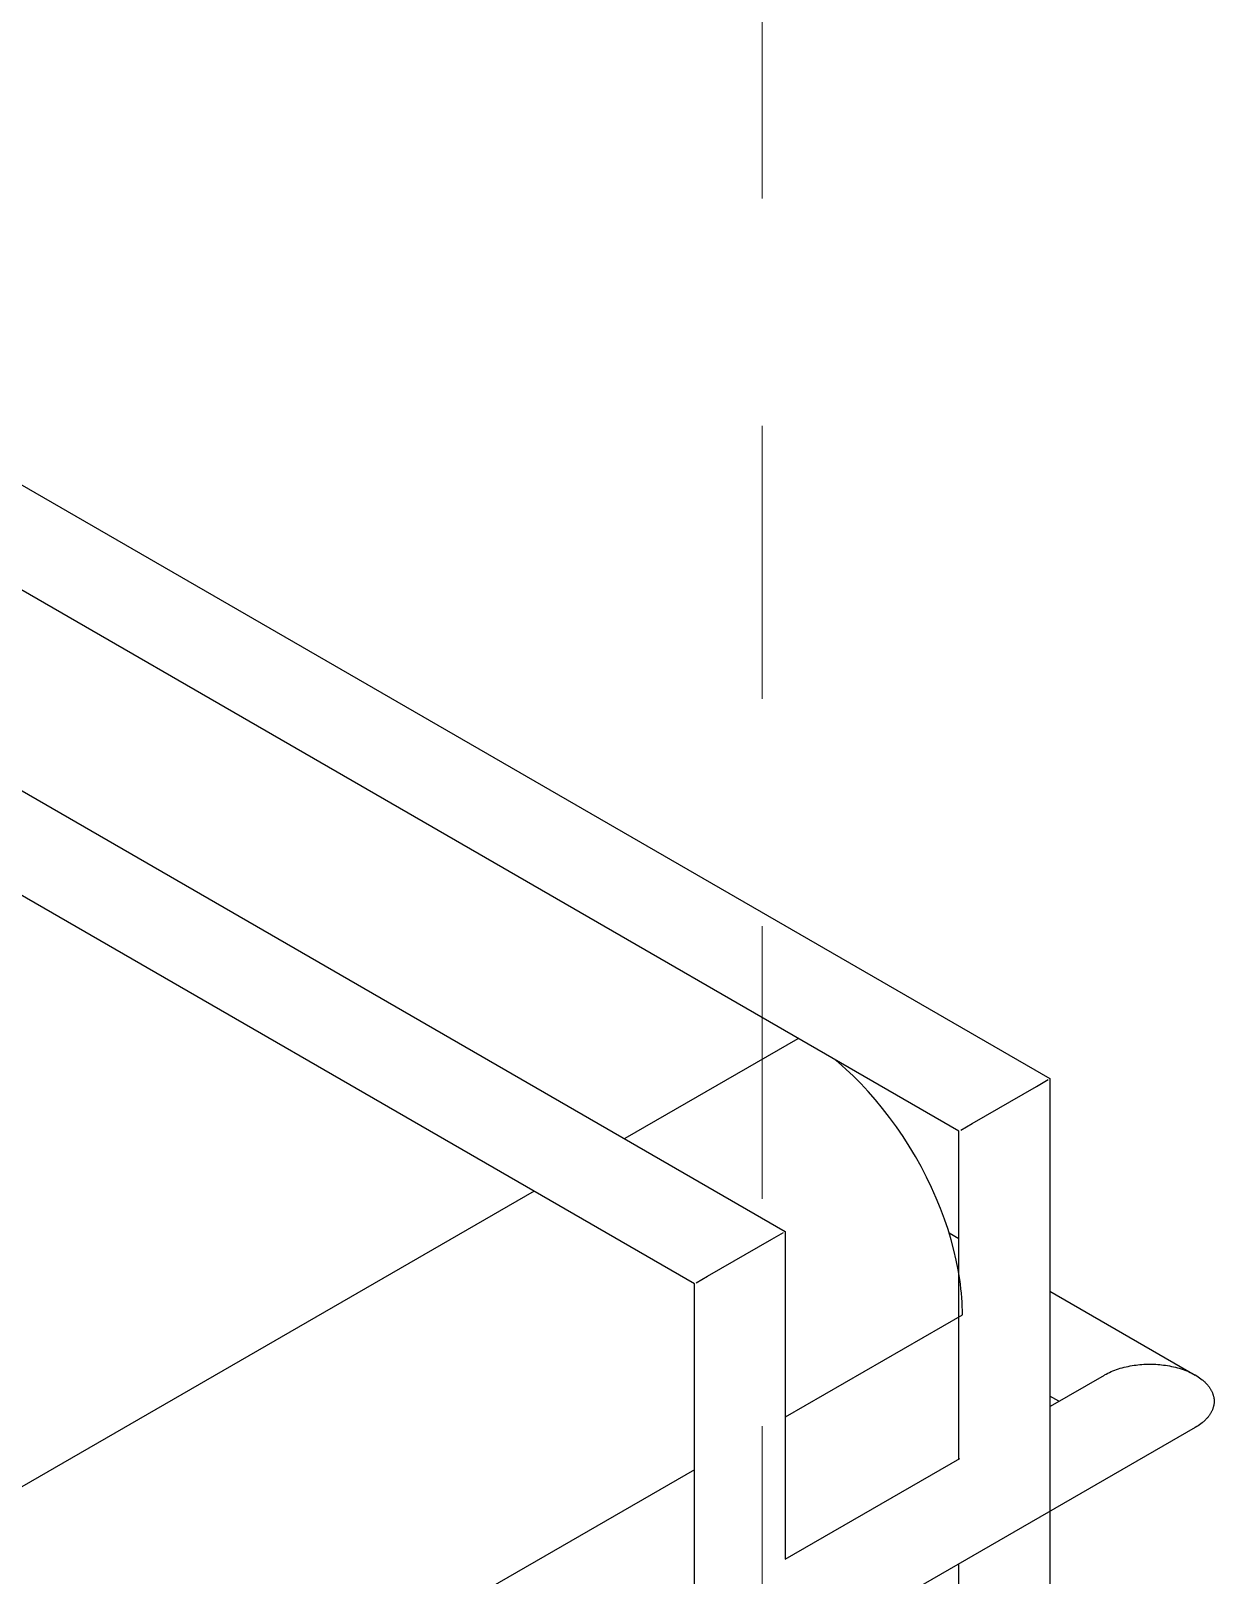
# Model space of a CAD drawing. Header units: millimetres. Extents: x 3.1 to 23.9, y 2.6 to 13.
# Drawn here: x 22.417 to 22.937, y 5.446 to 6.125 of the extents above; entities that cross this region are included whole.
import ezdxf

# ---------------------------------------------------------------- set-up
doc = ezdxf.new("R2010")
doc.units = ezdxf.units.MM
doc.linetypes.add('ACAD_ISO02W100', pattern=[15, 12, -3])
doc.layers.add('0.2', color=6, linetype='Continuous', lineweight=15)
doc.layers.add('0.3', color=4, linetype='Continuous', lineweight=20)

msp = doc.modelspace()

# ---------------------------------------------------------------- linework, layer by layer
at = {"layer": '0.2', "linetype": 'ACAD_ISO02W100', "ltscale": 0.01}
msp.add_line((22.73846, 7.27139), (22.73846, 3.4747), dxfattribs=at)
at = {"layer": '0.2', "lineweight": -3}
for points in [[(22.67817, 5.63808), (22.75429, 5.68202)], [(22.34627, 5.44645), (22.63823, 5.61502)], [(22.74871, 5.5155), (22.82652, 5.56043)], [(22.4168, 5.32388), (22.70876, 5.49244)]]:
    msp.add_lwpolyline(points, dxfattribs=at)
at = {"layer": '0.3', "lineweight": -3}
for points in [[(22.11789, 6.09563), (22.865, 5.66429)], [(22.825, 5.6412), (22.11789, 6.04945)], [(22.00148, 6.02842), (22.74859, 5.59708)], [(22.70859, 5.57399), (22.00148, 5.98224)], [(22.82652, 5.56043), (22.8265, 5.56225), (22.82645, 5.56411), (22.82636, 5.566), (22.82624, 5.56793), (22.82607, 5.56989), (22.82587, 5.57189), (22.82562, 5.57391), (22.82534, 5.57597), (22.82465, 5.58017), (22.82379, 5.58447), (22.82276, 5.58887), (22.82156, 5.59335), (22.82018, 5.5979), (22.81862, 5.60249), (22.81689, 5.60712), (22.815, 5.61176), (22.81293, 5.6164), (22.81071, 5.62102), (22.80833, 5.6256), (22.80581, 5.63012), (22.80316, 5.63456), (22.80038, 5.63891), (22.79749, 5.64315), (22.7945, 5.64725), (22.79143, 5.65122), (22.78829, 5.65503), (22.78509, 5.65867), (22.78184, 5.66214), (22.77856, 5.66543), (22.77527, 5.66852), (22.77197, 5.67141), (22.77032, 5.67277)], [(22.83086, 5.64458), (22.85914, 5.66091)], [(22.85914, 5.66091), (22.86427, 5.66387)], [(22.865, 5.66429), (22.865, 5.23295)], [(22.82575, 5.64163), (22.83086, 5.64458)], [(22.825, 5.49701), (22.825, 5.6412)], [(22.74859, 5.59708), (22.74859, 5.45289)], [(22.71445, 5.57737), (22.74273, 5.5937)], [(22.74273, 5.5937), (22.74785, 5.59666)], [(22.82063, 5.59647), (22.825, 5.59394)], [(22.70934, 5.57442), (22.71445, 5.57737)], [(22.70859, 5.42986), (22.70859, 5.57399)], [(22.865, 5.57085), (22.92895, 5.53393)], [(22.88899, 5.53395), (22.8897, 5.53435), (22.89043, 5.53472), (22.89116, 5.53508), (22.89192, 5.53542), (22.8927, 5.53575), (22.8935, 5.53606), (22.89431, 5.53636), (22.89513, 5.53663), (22.89597, 5.53689), (22.89682, 5.53713), (22.89767, 5.53736), (22.89853, 5.53757), (22.8994, 5.53775), (22.90027, 5.53792), (22.90114, 5.53808), (22.90202, 5.53822), (22.90288, 5.53833), (22.90374, 5.53843), (22.9046, 5.53852), (22.90547, 5.53859), (22.90634, 5.53864), (22.90721, 5.53868), (22.90808, 5.5387), (22.90895, 5.53871)], [(22.90895, 5.53871), (22.90982, 5.5387), (22.91069, 5.53868), (22.91156, 5.53864), (22.91242, 5.53859), (22.91329, 5.53852), (22.91415, 5.53843), (22.91501, 5.53833), (22.91587, 5.53822), (22.91675, 5.53808), (22.91763, 5.53792), (22.9185, 5.53775), (22.91936, 5.53757), (22.92022, 5.53736), (22.92108, 5.53713), (22.92192, 5.53689), (22.92276, 5.53663), (22.92358, 5.53636), (22.92439, 5.53606), (22.92519, 5.53575), (22.92598, 5.53542), (22.92673, 5.53508), (22.92747, 5.53472), (22.92819, 5.53435), (22.9289, 5.53395), (22.92957, 5.53356), (22.93022, 5.53315), (22.93085, 5.53272), (22.93146, 5.53227), (22.93202, 5.53183), (22.93229, 5.5316), (22.93256, 5.53137), (22.93282, 5.53114), (22.93308, 5.5309), (22.93333, 5.53066), (22.93358, 5.53041), (22.9338, 5.53018), (22.93402, 5.52994), (22.93424, 5.5297), (22.93444, 5.52945), (22.93465, 5.5292), (22.93484, 5.52895), (22.93503, 5.5287), (22.93521, 5.52844), (22.93538, 5.52819), (22.93554, 5.52795), (22.93569, 5.5277), (22.93584, 5.52744), (22.93598, 5.52719), (22.93611, 5.52693), (22.93624, 5.52667), (22.93636, 5.52641), (22.93646, 5.52617), (22.93656, 5.52592), (22.93665, 5.52568), (22.93673, 5.52543), (22.93681, 5.52518), (22.93688, 5.52493), (22.93695, 5.52468), (22.93701, 5.52443), (22.93706, 5.52417), (22.93711, 5.52392), (22.93714, 5.52367), (22.93718, 5.52341), (22.9372, 5.52315), (22.93722, 5.5229), (22.93723, 5.52264), (22.93723, 5.52238)], [(22.8653, 5.52028), (22.88895, 5.53393)], [(22.86895, 5.52238), (22.865, 5.52466)], [(22.93723, 5.52238), (22.93723, 5.52213), (22.93722, 5.52187), (22.9372, 5.52161), (22.93718, 5.52136), (22.93714, 5.5211), (22.93711, 5.52085), (22.93706, 5.52059), (22.93701, 5.52034), (22.93695, 5.52009), (22.93688, 5.51983), (22.93681, 5.51958), (22.93673, 5.51933), (22.93665, 5.51909), (22.93656, 5.51884), (22.93646, 5.5186), (22.93636, 5.51835), (22.93624, 5.51809), (22.93611, 5.51783), (22.93598, 5.51758), (22.93584, 5.51732), (22.93569, 5.51707), (22.93554, 5.51682), (22.93538, 5.51657), (22.93521, 5.51633), (22.93503, 5.51607), (22.93484, 5.51581), (22.93465, 5.51556), (22.93444, 5.51531), (22.93424, 5.51507), (22.93402, 5.51483), (22.9338, 5.51459), (22.93358, 5.51435), (22.93333, 5.51411), (22.93308, 5.51387), (22.93282, 5.51363), (22.93256, 5.51339), (22.93229, 5.51316), (22.93202, 5.51294), (22.93146, 5.5125), (22.93086, 5.51206), (22.93024, 5.51163), (22.9296, 5.51123), (22.92895, 5.51084)], [(22.92895, 5.51084), (22.74859, 5.4067)], [(22.74859, 5.45289), (22.82535, 5.49721)], [(22.825, 5.35877), (22.825, 5.45082)]]:
    msp.add_lwpolyline(points, dxfattribs=at)

doc.saveas('drawing.dxf')
